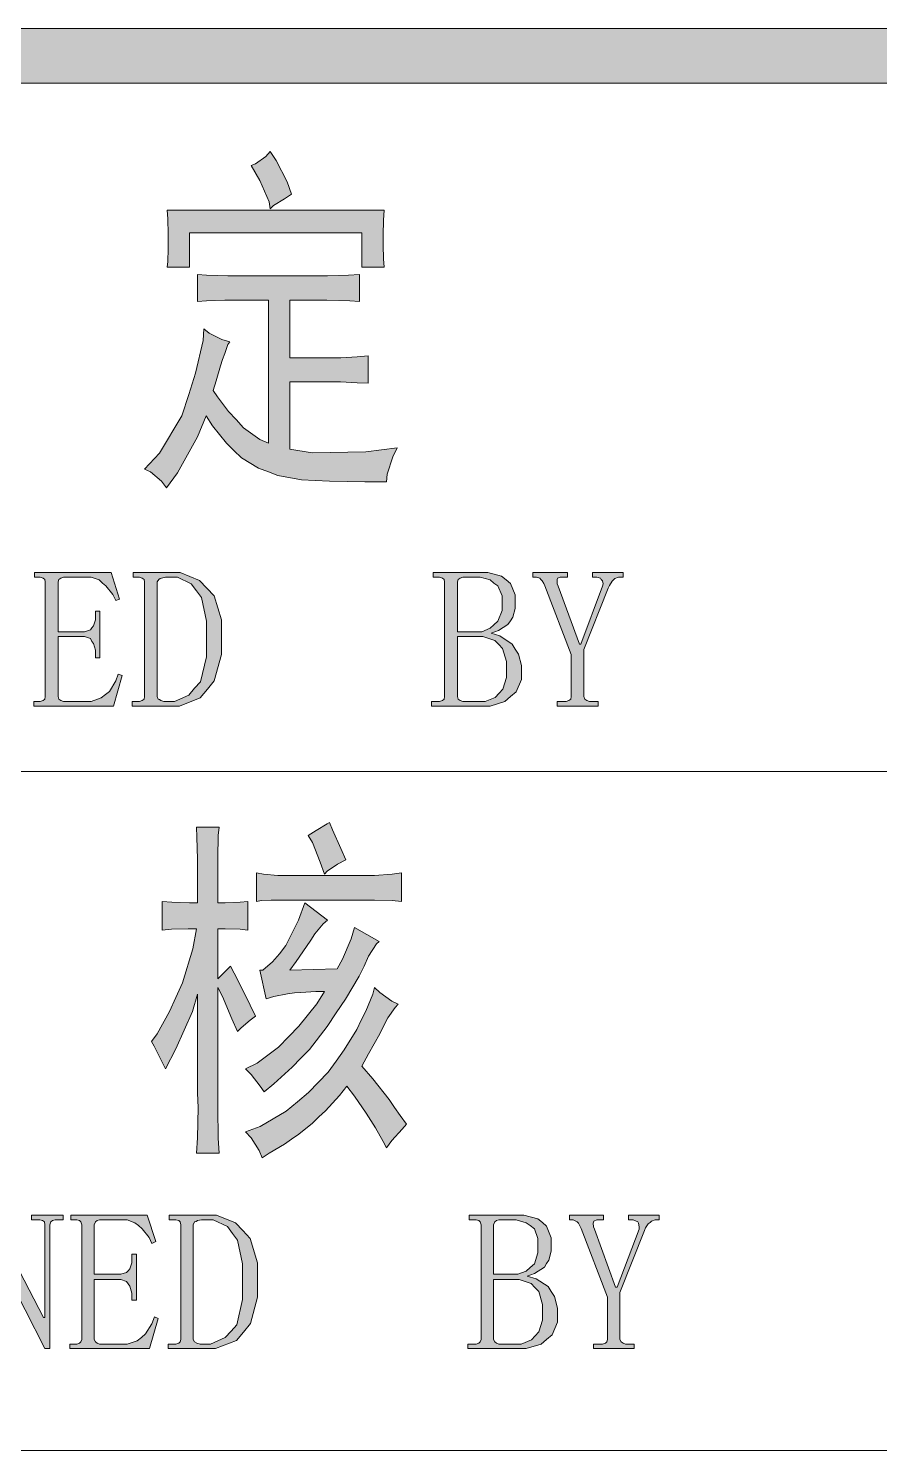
# Model space of a CAD drawing. Header units: millimetres. Extents: x 0 to 414, y 0 to 292.
# Drawn here: x 361.34 to 367.93, y 104.27 to 115.28 of the extents above; entities that cross this region are included whole.
import ezdxf

# ---------------------------------------------------------------- set-up
doc = ezdxf.new("R2010")
doc.units = ezdxf.units.MM

msp = doc.modelspace()

# ---------------------------------------------------------------- hatches: boundary and pattern name
h = msp.add_hatch(color=0)
h.dxf.hatch_style = 2
h.paths.add_polyline_path([(354.957944, 114.860917), (354.957944, 115.28425), (404.237472, 115.28425), (404.237472, 114.860917)])
h = msp.add_hatch(color=0)
h.dxf.hatch_style = 2
h.paths.add_polyline_path([(363.06125, 114.222389), (363.096528, 114.2365), (363.174139, 114.292944), (363.209417, 114.33175), (363.255278, 114.261194), (363.339944, 114.095389), (363.375222, 114.000139), (363.318778, 113.964861), (363.234111, 113.911944), (363.209417, 113.88725), (363.202361, 113.940167), (363.128278, 114.105972)])
h = msp.add_hatch(color=0)
h.dxf.hatch_style = 2
h.paths.add_polyline_path([(364.091361, 113.876667), (364.087833, 113.799056), (364.084306, 113.682639), (364.084306, 113.643833), (364.084306, 113.605028), (364.087833, 113.499194), (364.091361, 113.435694), (363.9185, 113.435694), (363.9185, 113.700278), (362.585, 113.700278), (362.585, 113.435694), (362.412139, 113.435694), (362.415667, 113.478028), (362.419194, 113.576806), (362.419194, 113.63325), (362.419194, 113.689694), (362.415667, 113.809639), (362.412139, 113.876667)])
h = msp.add_hatch(color=0)
h.dxf.hatch_style = 2
h.paths.add_polyline_path([(363.576306, 113.368667), (363.653917, 113.368667), (363.816194, 113.372194), (363.900861, 113.37925), (363.900861, 113.167583), (363.826778, 113.174639), (363.646861, 113.178167), (363.544556, 113.178167), (363.361111, 113.178167), (363.361111, 112.733667), (363.710361, 112.733667), (363.756222, 112.733667), (363.883222, 112.740722), (363.967889, 112.747778), (363.967889, 112.536111), (363.883222, 112.539639), (363.752694, 112.546694), (363.699778, 112.546694), (363.361111, 112.546694), (363.361111, 112.024583), (363.533972, 111.996361), (363.95025, 112.003417), (364.193667, 112.035167), (364.158389, 111.964611), (364.116056, 111.830556), (364.109, 111.770583), (363.943194, 111.770583), (363.668028, 111.777639), (363.558667, 111.781167), (363.452833, 111.788222), (363.269389, 111.819972), (363.195306, 111.848194), (363.117694, 111.876417), (362.987167, 111.957556), (362.927194, 112.014), (362.87075, 112.070444), (362.761389, 112.2045), (362.712, 112.282111), (362.644972, 112.119833), (362.48975, 111.841139), (362.405083, 111.724722), (362.366278, 111.777639), (362.281611, 111.848194), (362.23575, 111.869361), (362.352167, 111.992833), (362.525028, 112.282111), (362.577944, 112.447917), (362.630861, 112.613722), (362.690833, 112.867722), (362.694361, 112.955917), (362.736694, 112.924167), (362.835472, 112.874778), (362.895444, 112.857139), (362.881333, 112.835972), (362.856639, 112.765417), (362.839, 112.719556), (362.824889, 112.670167), (362.789611, 112.55375), (362.768444, 112.479667), (362.800194, 112.430278), (362.884861, 112.317389), (362.944833, 112.253889), (363.001278, 112.190389), (363.128278, 112.098667), (363.195306, 112.070444), (363.195306, 113.178167), (362.927194, 113.178167), (362.856639, 113.178167), (362.715528, 113.174639), (362.644972, 113.167583), (362.644972, 113.37925), (362.715528, 113.372194), (362.881333, 113.368667), (362.976583, 113.368667)])
h = msp.add_hatch(color=0)
h.dxf.hatch_style = 2
h.paths.add_polyline_path([(361.382028, 111.033278), (361.382028, 111.068556), (361.978222, 111.068556), (362.041722, 110.863944), (362.0135, 110.853361), (361.988806, 110.899222), (361.935889, 110.96625), (361.911194, 110.987417), (361.882972, 111.012111), (361.823, 111.033278), (361.787722, 111.033278), (361.618389, 111.033278), (361.607806, 111.033278), (361.586639, 111.026222), (361.572528, 111.015639), (361.565472, 110.998), (361.565472, 110.983889), (361.565472, 110.609944), (361.741861, 110.609944), (361.770083, 110.609944), (361.815944, 110.624056), (361.826528, 110.641694), (361.840639, 110.655806), (361.85475, 110.701667), (361.85475, 110.729889), (361.85475, 110.768694), (361.890028, 110.768694), (361.890028, 110.408861), (361.85475, 110.408861), (361.85475, 110.433556), (361.85475, 110.468833), (361.840639, 110.518222), (361.826528, 110.535861), (361.815944, 110.557028), (361.770083, 110.574667), (361.741861, 110.574667), (361.565472, 110.574667), (361.565472, 110.119583), (361.565472, 110.109), (361.572528, 110.087833), (361.586639, 110.07725), (361.607806, 110.070194), (361.618389, 110.070194), (361.777139, 110.070194), (361.823, 110.070194), (361.900611, 110.098417), (361.932361, 110.123111), (361.964111, 110.147806), (362.0135, 110.228944), (362.031139, 110.281861), (362.062889, 110.271278), (361.995861, 110.034917), (361.3785, 110.034917), (361.3785, 110.070194), (361.413778, 110.070194), (361.427889, 110.070194), (361.449056, 110.07725), (361.463167, 110.087833), (361.466694, 110.109), (361.466694, 110.119583), (361.466694, 110.983889), (361.466694, 110.998), (361.463167, 111.015639), (361.449056, 111.026222), (361.427889, 111.033278), (361.413778, 111.033278)])
h = msp.add_hatch(color=0)
h.paths.add_polyline_path([(362.23575, 110.983889), (362.23575, 110.998), (362.232222, 111.015639), (362.218111, 111.026222), (362.196944, 111.033278), (362.182833, 111.033278), (362.147556, 111.033278), (362.147556, 111.068556), (362.419194, 111.068556), (362.510917, 111.068556), (362.662611, 111.008583), (362.719056, 110.948611), (362.7755, 110.888639), (362.831944, 110.701667), (362.831944, 110.574667), (362.831944, 110.433556), (362.7755, 110.228944), (362.722583, 110.165444), (362.666139, 110.098417), (362.507389, 110.034917), (362.401556, 110.034917), (362.1405, 110.034917), (362.1405, 110.070194), (362.182833, 110.070194), (362.196944, 110.070194), (362.218111, 110.07725), (362.232222, 110.087833), (362.23575, 110.109), (362.23575, 110.119583)])
h.paths.add_polyline_path([(362.715528, 110.560556), (362.715528, 110.691083), (362.676722, 110.874528), (362.637917, 110.927444), (362.595583, 110.980361), (362.48975, 111.033278), (362.419194, 111.033278), (362.398028, 111.033278), (362.366278, 111.026222), (362.355694, 111.022694), (362.345111, 111.015639), (362.334528, 110.998), (362.334528, 110.983889), (362.334528, 110.119583), (362.334528, 110.109), (362.341583, 110.087833), (362.352167, 110.084306), (362.36275, 110.07725), (362.383917, 110.070194), (362.401556, 110.070194), (362.468583, 110.070194), (362.577944, 110.119583), (362.623806, 110.1725), (362.669667, 110.221889), (362.715528, 110.415917)])
h = msp.add_hatch(color=0)
h.paths.add_polyline_path([(364.45825, 110.034917), (364.45825, 110.070194), (364.507639, 110.070194), (364.52175, 110.070194), (364.542917, 110.07725), (364.557028, 110.087833), (364.560556, 110.109), (364.560556, 110.119583), (364.560556, 110.983889), (364.560556, 110.998), (364.557028, 111.015639), (364.542917, 111.026222), (364.52175, 111.033278), (364.507639, 111.033278), (364.472361, 111.033278), (364.472361, 111.068556), (364.821611, 111.068556), (364.895694, 111.068556), (365.001528, 111.040333), (365.036806, 111.012111), (365.072083, 110.983889), (365.107361, 110.895694), (365.107361, 110.835722), (365.107361, 110.789861), (365.089722, 110.722833), (365.072083, 110.694611), (365.050917, 110.666389), (364.976833, 110.620528), (364.920389, 110.599361), (364.987417, 110.578194), (365.082667, 110.514694), (365.107361, 110.475889), (365.132056, 110.437083), (365.15675, 110.348889), (365.15675, 110.2995), (365.15675, 110.239528), (365.114417, 110.144278), (365.072083, 110.109), (365.026222, 110.070194), (364.913333, 110.034917), (364.83925, 110.034917)])
h.paths.add_polyline_path([(364.821611, 110.070194), (364.874528, 110.070194), (364.952139, 110.101944), (364.983889, 110.133694), (365.012111, 110.165444), (365.040333, 110.257167), (365.040333, 110.313611), (365.040333, 110.380639), (365.008583, 110.479417), (364.980361, 110.511167), (364.948611, 110.542917), (364.856889, 110.574667), (364.796917, 110.574667), (364.659333, 110.574667), (364.659333, 110.119583), (364.659333, 110.109), (364.666389, 110.087833), (364.6805, 110.07725), (364.701667, 110.070194), (364.71225, 110.070194)])
h.paths.add_polyline_path([(365.005056, 110.835722), (365.005056, 110.888639), (364.973306, 110.96625), (364.941556, 110.987417), (364.913333, 111.012111), (364.835722, 111.033278), (364.786333, 111.033278), (364.71225, 111.033278), (364.701667, 111.033278), (364.6805, 111.026222), (364.666389, 111.015639), (364.659333, 110.998), (364.659333, 110.983889), (364.659333, 110.609944), (364.814556, 110.609944), (364.849833, 110.609944), (364.913333, 110.638167), (364.941556, 110.662861), (364.973306, 110.691083), (365.005056, 110.77575)])
h = msp.add_hatch(color=0)
h.dxf.hatch_style = 2
h.paths.add_polyline_path([(365.784694, 110.962722), (365.788222, 110.980361), (365.784694, 111.005056), (365.774111, 111.015639), (365.767056, 111.026222), (365.738833, 111.033278), (365.717667, 111.033278), (365.707083, 111.033278), (365.707083, 111.068556), (365.943444, 111.068556), (365.943444, 111.033278), (365.925806, 111.033278), (365.908167, 111.033278), (365.879944, 111.022694), (365.869361, 111.012111), (365.858778, 111.001528), (365.837611, 110.969778), (365.827028, 110.948611), (365.640056, 110.472361), (365.640056, 110.119583), (365.640056, 110.109), (365.647111, 110.087833), (365.661222, 110.07725), (365.682389, 110.070194), (365.692972, 110.070194), (365.749417, 110.070194), (365.749417, 110.034917), (365.431917, 110.034917), (365.431917, 110.070194), (365.488361, 110.070194), (365.502472, 110.070194), (365.523639, 110.07725), (365.53775, 110.087833), (365.541278, 110.109), (365.541278, 110.119583), (365.541278, 110.433556), (365.336667, 110.96625), (365.329611, 110.983889), (365.3155, 111.005056), (365.304917, 111.015639), (365.297861, 111.026222), (365.273167, 111.033278), (365.259056, 111.033278), (365.244944, 111.033278), (365.244944, 111.068556), (365.513056, 111.068556), (365.513056, 111.033278), (365.477778, 111.033278), (365.456611, 111.033278), (365.435444, 111.026222), (365.431917, 111.015639), (365.431917, 111.005056), (365.431917, 110.980361), (365.438972, 110.962722), (365.604778, 110.514694), (365.615361, 110.514694)])
h = msp.add_hatch(color=0)
h.dxf.hatch_style = 2
h.paths.add_polyline_path([(362.644972, 108.754333), (362.644972, 108.849583), (362.641444, 109.018917), (362.637917, 109.096528), (362.814306, 109.096528), (362.80725, 109.033028), (362.803722, 108.860167), (362.803722, 108.754333), (362.803722, 108.510917), (362.860167, 108.510917), (362.976583, 108.514444), (363.036556, 108.5215), (363.036556, 108.29925), (362.976583, 108.306306), (362.860167, 108.309833), (362.803722, 108.309833), (362.803722, 107.921778), (362.814306, 107.932361), (362.863694, 107.98175), (362.9025, 108.020556), (362.958944, 107.911194), (363.054194, 107.717167), (363.096528, 107.6325), (363.054194, 107.60075), (362.983639, 107.540778), (362.955417, 107.512556), (362.913083, 107.611333), (362.839, 107.784194), (362.803722, 107.85475), (362.803722, 107.036306), (362.803722, 106.919889), (362.80725, 106.687056), (362.814306, 106.570639), (362.637917, 106.570639), (362.644972, 106.690583), (362.652028, 106.923417), (362.644972, 107.036306), (362.644972, 107.801833), (362.606167, 107.667778), (362.479167, 107.3785), (362.398028, 107.223278), (362.36275, 107.297361), (362.309833, 107.399667), (362.288667, 107.434944), (362.334528, 107.494917), (362.429778, 107.667778), (362.479167, 107.777139), (362.528556, 107.890028), (362.609694, 108.154611), (362.637917, 108.309833), (362.574417, 108.309833), (362.443889, 108.306306), (362.373333, 108.29925), (362.373333, 108.5215), (362.447417, 108.514444), (362.585, 108.510917), (362.644972, 108.510917)])
h = msp.add_hatch(color=0)
h.dxf.hatch_style = 2
h.paths.add_polyline_path([(363.668028, 109.131806), (363.692722, 109.075361), (363.756222, 108.930722), (363.795028, 108.842528), (363.731528, 108.810778), (363.650389, 108.754333), (363.629222, 108.733167), (363.597472, 108.824889), (363.5375, 108.976583), (363.502222, 109.033028), (363.565722, 109.071833), (363.650389, 109.121222)])
h = msp.add_hatch(color=0)
h.dxf.hatch_style = 2
h.paths.add_polyline_path([(363.255278, 108.532083), (363.216472, 108.532083), (363.142389, 108.528556), (363.103583, 108.5215), (363.103583, 108.74375), (363.1565, 108.733167), (363.269389, 108.722583), (363.329361, 108.722583), (363.953778, 108.722583), (364.017278, 108.722583), (364.154861, 108.733167), (364.225417, 108.74375), (364.225417, 108.5215), (364.154861, 108.528556), (364.017278, 108.532083), (363.953778, 108.532083)])
h = msp.add_hatch(color=0)
h.dxf.hatch_style = 2
h.paths.add_polyline_path([(363.128278, 107.988806), (363.152972, 107.988806), (363.227056, 108.052306), (363.279972, 108.115806), (363.329361, 108.179306), (363.428139, 108.376861), (363.477528, 108.510917), (363.653917, 108.376861), (363.618639, 108.348639), (363.555139, 108.271028), (363.523389, 108.221639), (363.491639, 108.17225), (363.4105, 108.055833), (363.361111, 107.988806), (363.728, 107.999389), (363.770333, 108.073472), (363.837361, 108.232222), (363.862056, 108.320417), (364.052556, 108.211056), (364.031389, 108.193417), (363.971417, 108.098167), (363.936139, 108.020556), (363.897333, 107.942944), (363.7915, 107.763028), (363.720944, 107.657194), (363.650389, 107.551361), (363.512806, 107.374972), (363.445778, 107.307944), (363.37875, 107.237389), (363.237639, 107.106861), (363.163556, 107.046889), (363.131806, 107.089222), (363.06125, 107.180944), (363.018917, 107.223278), (363.107111, 107.269139), (363.272917, 107.392611), (363.354056, 107.47375), (363.431667, 107.554889), (363.56925, 107.72775), (363.629222, 107.823), (363.562194, 107.823), (363.445778, 107.815944), (363.396389, 107.812417), (363.343472, 107.805361), (363.237639, 107.784194), (363.177667, 107.766556)])
h = msp.add_hatch(color=0)
h.dxf.hatch_style = 2
h.paths.add_polyline_path([(364.200722, 107.724222), (364.176028, 107.699528), (364.119583, 107.618389), (364.087833, 107.554889), (364.059611, 107.494917), (363.971417, 107.339694), (363.9185, 107.244444), (364.003167, 107.145667), (364.130167, 106.986917), (364.1725, 106.923417), (364.214833, 106.863444), (364.264222, 106.796417), (364.232472, 106.757611), (364.151333, 106.669417), (364.109, 106.612972), (364.084306, 106.662361), (364.024333, 106.768194), (363.989056, 106.824639), (363.953778, 106.881083), (363.862056, 107.011611), (363.802083, 107.089222), (363.745639, 107.018667), (363.636278, 106.898722), (363.586889, 106.852861), (363.5375, 106.803472), (363.431667, 106.718806), (363.375222, 106.68), (363.318778, 106.641194), (363.202361, 106.570639), (363.145917, 106.535361), (363.12475, 106.591806), (363.06125, 106.690583), (363.018917, 106.736444), (363.131806, 106.778778), (363.332889, 106.895194), (363.421083, 106.969278), (363.50575, 107.039833), (363.657444, 107.198583), (363.720944, 107.28325), (363.780917, 107.371444), (363.879694, 107.530194), (363.914972, 107.60075), (363.95025, 107.671306), (364.003167, 107.801833), (364.017278, 107.85475), (364.059611, 107.815944), (364.151333, 107.748917)])
h = msp.add_hatch(color=0)
h.dxf.hatch_style = 2
h.paths.add_polyline_path([(361.452583, 105.297111), (361.463167, 105.297111), (361.463167, 106.006194), (361.463167, 106.016778), (361.459639, 106.037944), (361.445528, 106.048528), (361.424361, 106.055583), (361.41025, 106.055583), (361.360861, 106.055583), (361.360861, 106.090861), (361.604278, 106.090861), (361.604278, 106.055583), (361.554889, 106.055583), (361.544306, 106.055583), (361.523139, 106.048528), (361.509028, 106.037944), (361.501972, 106.016778), (361.501972, 106.006194), (361.501972, 105.057222), (361.463167, 105.057222), (361.004556, 105.956806), (360.990444, 105.956806), (360.990444, 105.141889), (360.990444, 105.127778), (361.001028, 105.110139), (361.015139, 105.099556), (361.032778, 105.0925), (361.046889, 105.0925), (361.096278, 105.0925), (361.096278, 105.057222), (360.852861, 105.057222), (360.852861, 105.0925), (360.90225, 105.0925), (360.916361, 105.0925), (360.937528, 105.099556), (360.948111, 105.110139), (360.955167, 105.127778), (360.955167, 105.141889), (360.955167, 106.006194), (360.955167, 106.016778), (360.948111, 106.037944), (360.937528, 106.048528), (360.916361, 106.055583), (360.90225, 106.055583), (360.863444, 106.055583), (360.863444, 106.090861), (361.039833, 106.090861)])
h = msp.add_hatch(color=0)
h.dxf.hatch_style = 2
h.paths.add_polyline_path([(361.66425, 106.055583), (361.66425, 106.090861), (362.256917, 106.090861), (362.323944, 105.88625), (362.292194, 105.872139), (362.271028, 105.918), (362.218111, 105.985028), (362.189889, 106.009722), (362.161667, 106.030889), (362.101694, 106.055583), (362.069944, 106.055583), (361.900611, 106.055583), (361.8865, 106.055583), (361.868861, 106.048528), (361.85475, 106.037944), (361.844167, 106.016778), (361.844167, 106.006194), (361.844167, 105.63225), (362.020556, 105.63225), (362.052306, 105.63225), (362.094639, 105.646361), (362.10875, 105.660472), (362.122861, 105.674583), (362.136972, 105.720444), (362.136972, 105.752194), (362.136972, 105.787472), (362.17225, 105.787472), (362.17225, 105.431167), (362.136972, 105.431167), (362.136972, 105.455861), (362.136972, 105.487611), (362.122861, 105.540528), (362.10875, 105.558167), (362.094639, 105.575806), (362.052306, 105.593444), (362.020556, 105.593444), (361.844167, 105.593444), (361.844167, 105.141889), (361.844167, 105.127778), (361.85475, 105.110139), (361.868861, 105.099556), (361.8865, 105.0925), (361.900611, 105.0925), (362.055833, 105.0925), (362.101694, 105.0925), (362.179306, 105.117194), (362.211056, 105.141889), (362.242806, 105.170111), (362.292194, 105.247722), (362.313361, 105.304167), (362.341583, 105.290056), (362.274556, 105.057222), (361.657194, 105.057222), (361.657194, 105.0925), (361.692472, 105.0925), (361.710111, 105.0925), (361.731278, 105.099556), (361.741861, 105.110139), (361.748917, 105.127778), (361.748917, 105.141889), (361.748917, 106.006194), (361.748917, 106.016778), (361.741861, 106.037944), (361.731278, 106.048528), (361.710111, 106.055583), (361.692472, 106.055583)])
h = msp.add_hatch(color=0)
h.paths.add_polyline_path([(362.517972, 106.006194), (362.517972, 106.016778), (362.510917, 106.037944), (362.500333, 106.048528), (362.479167, 106.055583), (362.461528, 106.055583), (362.42625, 106.055583), (362.42625, 106.090861), (362.697889, 106.090861), (362.793139, 106.090861), (362.941306, 106.030889), (362.99775, 105.970917), (363.054194, 105.910944), (363.110639, 105.720444), (363.110639, 105.593444), (363.110639, 105.455861), (363.057722, 105.25125), (363.001278, 105.184222), (362.948361, 105.120722), (362.786083, 105.057222), (362.68025, 105.057222), (362.419194, 105.057222), (362.419194, 105.0925), (362.461528, 105.0925), (362.479167, 105.0925), (362.500333, 105.099556), (362.510917, 105.110139), (362.517972, 105.127778), (362.517972, 105.141889)])
h.paths.add_polyline_path([(362.994222, 105.582861), (362.994222, 105.713389), (362.955417, 105.896833), (362.916611, 105.94975), (362.877806, 106.002667), (362.768444, 106.055583), (362.697889, 106.055583), (362.676722, 106.055583), (362.644972, 106.048528), (362.634389, 106.041472), (362.623806, 106.037944), (362.613222, 106.016778), (362.613222, 106.006194), (362.613222, 105.141889), (362.613222, 105.127778), (362.623806, 105.110139), (362.641444, 105.099556), (362.666139, 105.0925), (362.68025, 105.0925), (362.747278, 105.0925), (362.860167, 105.141889), (362.906028, 105.191278), (362.951889, 105.240667), (362.994222, 105.438222)])
h = msp.add_hatch(color=0)
h.paths.add_polyline_path([(364.740472, 105.057222), (364.740472, 105.0925), (364.786333, 105.0925), (364.803972, 105.0925), (364.825139, 105.099556), (364.835722, 105.110139), (364.842778, 105.127778), (364.842778, 105.141889), (364.842778, 106.006194), (364.842778, 106.016778), (364.835722, 106.037944), (364.825139, 106.048528), (364.803972, 106.055583), (364.786333, 106.055583), (364.751056, 106.055583), (364.751056, 106.090861), (365.103833, 106.090861), (365.174389, 106.090861), (365.28375, 106.062639), (365.319028, 106.034417), (365.350778, 106.006194), (365.386056, 105.914472), (365.386056, 105.8545), (365.386056, 105.812167), (365.368417, 105.741611), (365.350778, 105.716917), (365.333139, 105.688694), (365.255528, 105.639306), (365.199083, 105.618139), (365.269639, 105.596972), (365.361361, 105.537), (365.386056, 105.498194), (365.41075, 105.459389), (365.435444, 105.371194), (365.435444, 105.321806), (365.435444, 105.261833), (365.393111, 105.163056), (365.350778, 105.127778), (365.308444, 105.0925), (365.192028, 105.057222), (365.121472, 105.057222)])
h.paths.add_polyline_path([(365.103833, 105.0925), (365.153222, 105.0925), (365.234361, 105.12425), (365.262583, 105.156), (365.290806, 105.18775), (365.319028, 105.275944), (365.319028, 105.335917), (365.319028, 105.399417), (365.290806, 105.498194), (365.259056, 105.529944), (365.230833, 105.561694), (365.139111, 105.593444), (365.079139, 105.593444), (364.938028, 105.593444), (364.938028, 105.141889), (364.938028, 105.127778), (364.948611, 105.110139), (364.962722, 105.099556), (364.980361, 105.0925), (364.994472, 105.0925)])
h.paths.add_polyline_path([(365.28375, 105.8545), (365.28375, 105.910944), (365.255528, 105.985028), (365.223778, 106.009722), (365.192028, 106.030889), (365.114417, 106.055583), (365.065028, 106.055583), (364.994472, 106.055583), (364.980361, 106.055583), (364.962722, 106.048528), (364.948611, 106.037944), (364.938028, 106.016778), (364.938028, 106.006194), (364.938028, 105.63225), (365.096778, 105.63225), (365.128528, 105.63225), (365.192028, 105.656944), (365.223778, 105.685167), (365.255528, 105.713389), (365.28375, 105.798056)])
h = msp.add_hatch(color=0)
h.dxf.hatch_style = 2
h.paths.add_polyline_path([(366.066917, 105.9815), (366.066917, 105.999139), (366.063389, 106.027361), (366.056333, 106.037944), (366.021056, 106.055583), (365.999889, 106.055583), (365.985778, 106.055583), (365.985778, 106.090861), (366.222139, 106.090861), (366.222139, 106.055583), (366.2045, 106.055583), (366.190389, 106.055583), (366.162167, 106.045), (366.151583, 106.034417), (366.137472, 106.023833), (366.116306, 105.992083), (366.10925, 105.970917), (365.91875, 105.491139), (365.91875, 105.141889), (365.91875, 105.127778), (365.929333, 105.110139), (365.943444, 105.099556), (365.961083, 105.0925), (365.975194, 105.0925), (366.028111, 105.0925), (366.028111, 105.057222), (365.714139, 105.057222), (365.714139, 105.0925), (365.767056, 105.0925), (365.784694, 105.0925), (365.805861, 105.099556), (365.816444, 105.110139), (365.8235, 105.127778), (365.8235, 105.141889), (365.8235, 105.455861), (365.618889, 105.988556), (365.611833, 106.002667), (365.597722, 106.027361), (365.587139, 106.037944), (365.576556, 106.045), (365.555389, 106.055583), (365.53775, 106.055583), (365.527167, 106.055583), (365.527167, 106.090861), (365.79175, 106.090861), (365.79175, 106.055583), (365.756472, 106.055583), (365.738833, 106.055583), (365.717667, 106.045), (365.710611, 106.027361), (365.714139, 105.999139), (365.721194, 105.9815), (365.883472, 105.533472), (365.897583, 105.533472)])

# ---------------------------------------------------------------- linework, layer by layer
at = {"color": 0, "lineweight": 0}
for points in [[(354.957944, 114.860917), (354.957944, 115.28425), (404.237472, 115.28425), (404.237472, 114.860917)], [(363.06125, 114.222389), (363.096528, 114.2365), (363.174139, 114.292944), (363.209417, 114.33175), (363.255278, 114.261194), (363.339944, 114.095389), (363.375222, 114.000139), (363.318778, 113.964861), (363.234111, 113.911944), (363.209417, 113.88725), (363.202361, 113.940167), (363.128278, 114.105972)], [(364.091361, 113.876667), (364.087833, 113.799056), (364.084306, 113.682639), (364.084306, 113.643833), (364.084306, 113.605028), (364.087833, 113.499194), (364.091361, 113.435694), (363.9185, 113.435694), (363.9185, 113.700278), (362.585, 113.700278), (362.585, 113.435694), (362.412139, 113.435694), (362.415667, 113.478028), (362.419194, 113.576806), (362.419194, 113.63325), (362.419194, 113.689694), (362.415667, 113.809639), (362.412139, 113.876667)], [(363.576306, 113.368667), (363.653917, 113.368667), (363.816194, 113.372194), (363.900861, 113.37925), (363.900861, 113.167583), (363.826778, 113.174639), (363.646861, 113.178167), (363.544556, 113.178167), (363.361111, 113.178167), (363.361111, 112.733667), (363.710361, 112.733667), (363.756222, 112.733667), (363.883222, 112.740722), (363.967889, 112.747778), (363.967889, 112.536111), (363.883222, 112.539639), (363.752694, 112.546694), (363.699778, 112.546694), (363.361111, 112.546694), (363.361111, 112.024583), (363.533972, 111.996361), (363.95025, 112.003417), (364.193667, 112.035167), (364.158389, 111.964611), (364.116056, 111.830556), (364.109, 111.770583), (363.943194, 111.770583), (363.668028, 111.777639), (363.558667, 111.781167), (363.452833, 111.788222), (363.269389, 111.819972), (363.195306, 111.848194), (363.117694, 111.876417), (362.987167, 111.957556), (362.927194, 112.014), (362.87075, 112.070444), (362.761389, 112.2045), (362.712, 112.282111), (362.644972, 112.119833), (362.48975, 111.841139), (362.405083, 111.724722), (362.366278, 111.777639), (362.281611, 111.848194), (362.23575, 111.869361), (362.352167, 111.992833), (362.525028, 112.282111), (362.577944, 112.447917), (362.630861, 112.613722), (362.690833, 112.867722), (362.694361, 112.955917), (362.736694, 112.924167), (362.835472, 112.874778), (362.895444, 112.857139), (362.881333, 112.835972), (362.856639, 112.765417), (362.839, 112.719556), (362.824889, 112.670167), (362.789611, 112.55375), (362.768444, 112.479667), (362.800194, 112.430278), (362.884861, 112.317389), (362.944833, 112.253889), (363.001278, 112.190389), (363.128278, 112.098667), (363.195306, 112.070444), (363.195306, 113.178167), (362.927194, 113.178167), (362.856639, 113.178167), (362.715528, 113.174639), (362.644972, 113.167583), (362.644972, 113.37925), (362.715528, 113.372194), (362.881333, 113.368667), (362.976583, 113.368667)], [(361.382028, 111.033278), (361.382028, 111.068556), (361.978222, 111.068556), (362.041722, 110.863944), (362.0135, 110.853361), (361.988806, 110.899222), (361.935889, 110.96625), (361.911194, 110.987417), (361.882972, 111.012111), (361.823, 111.033278), (361.787722, 111.033278), (361.618389, 111.033278), (361.607806, 111.033278), (361.586639, 111.026222), (361.572528, 111.015639), (361.565472, 110.998), (361.565472, 110.983889), (361.565472, 110.609944), (361.741861, 110.609944), (361.770083, 110.609944), (361.815944, 110.624056), (361.826528, 110.641694), (361.840639, 110.655806), (361.85475, 110.701667), (361.85475, 110.729889), (361.85475, 110.768694), (361.890028, 110.768694), (361.890028, 110.408861), (361.85475, 110.408861), (361.85475, 110.433556), (361.85475, 110.468833), (361.840639, 110.518222), (361.826528, 110.535861), (361.815944, 110.557028), (361.770083, 110.574667), (361.741861, 110.574667), (361.565472, 110.574667), (361.565472, 110.119583), (361.565472, 110.109), (361.572528, 110.087833), (361.586639, 110.07725), (361.607806, 110.070194), (361.618389, 110.070194), (361.777139, 110.070194), (361.823, 110.070194), (361.900611, 110.098417), (361.932361, 110.123111), (361.964111, 110.147806), (362.0135, 110.228944), (362.031139, 110.281861), (362.062889, 110.271278), (361.995861, 110.034917), (361.3785, 110.034917), (361.3785, 110.070194), (361.413778, 110.070194), (361.427889, 110.070194), (361.449056, 110.07725), (361.463167, 110.087833), (361.466694, 110.109), (361.466694, 110.119583), (361.466694, 110.983889), (361.466694, 110.998), (361.463167, 111.015639), (361.449056, 111.026222), (361.427889, 111.033278), (361.413778, 111.033278)], [(362.23575, 110.983889), (362.23575, 110.998), (362.232222, 111.015639), (362.218111, 111.026222), (362.196944, 111.033278), (362.182833, 111.033278), (362.147556, 111.033278), (362.147556, 111.068556), (362.419194, 111.068556), (362.510917, 111.068556), (362.662611, 111.008583), (362.719056, 110.948611), (362.7755, 110.888639), (362.831944, 110.701667), (362.831944, 110.574667), (362.831944, 110.433556), (362.7755, 110.228944), (362.722583, 110.165444), (362.666139, 110.098417), (362.507389, 110.034917), (362.401556, 110.034917), (362.1405, 110.034917), (362.1405, 110.070194), (362.182833, 110.070194), (362.196944, 110.070194), (362.218111, 110.07725), (362.232222, 110.087833), (362.23575, 110.109), (362.23575, 110.119583)], [(364.45825, 110.034917), (364.45825, 110.070194), (364.507639, 110.070194), (364.52175, 110.070194), (364.542917, 110.07725), (364.557028, 110.087833), (364.560556, 110.109), (364.560556, 110.119583), (364.560556, 110.983889), (364.560556, 110.998), (364.557028, 111.015639), (364.542917, 111.026222), (364.52175, 111.033278), (364.507639, 111.033278), (364.472361, 111.033278), (364.472361, 111.068556), (364.821611, 111.068556), (364.895694, 111.068556), (365.001528, 111.040333), (365.036806, 111.012111), (365.072083, 110.983889), (365.107361, 110.895694), (365.107361, 110.835722), (365.107361, 110.789861), (365.089722, 110.722833), (365.072083, 110.694611), (365.050917, 110.666389), (364.976833, 110.620528), (364.920389, 110.599361), (364.987417, 110.578194), (365.082667, 110.514694), (365.107361, 110.475889), (365.132056, 110.437083), (365.15675, 110.348889), (365.15675, 110.2995), (365.15675, 110.239528), (365.114417, 110.144278), (365.072083, 110.109), (365.026222, 110.070194), (364.913333, 110.034917), (364.83925, 110.034917)], [(365.784694, 110.962722), (365.788222, 110.980361), (365.784694, 111.005056), (365.774111, 111.015639), (365.767056, 111.026222), (365.738833, 111.033278), (365.717667, 111.033278), (365.707083, 111.033278), (365.707083, 111.068556), (365.943444, 111.068556), (365.943444, 111.033278), (365.925806, 111.033278), (365.908167, 111.033278), (365.879944, 111.022694), (365.869361, 111.012111), (365.858778, 111.001528), (365.837611, 110.969778), (365.827028, 110.948611), (365.640056, 110.472361), (365.640056, 110.119583), (365.640056, 110.109), (365.647111, 110.087833), (365.661222, 110.07725), (365.682389, 110.070194), (365.692972, 110.070194), (365.749417, 110.070194), (365.749417, 110.034917), (365.431917, 110.034917), (365.431917, 110.070194), (365.488361, 110.070194), (365.502472, 110.070194), (365.523639, 110.07725), (365.53775, 110.087833), (365.541278, 110.109), (365.541278, 110.119583), (365.541278, 110.433556), (365.336667, 110.96625), (365.329611, 110.983889), (365.3155, 111.005056), (365.304917, 111.015639), (365.297861, 111.026222), (365.273167, 111.033278), (365.259056, 111.033278), (365.244944, 111.033278), (365.244944, 111.068556), (365.513056, 111.068556), (365.513056, 111.033278), (365.477778, 111.033278), (365.456611, 111.033278), (365.435444, 111.026222), (365.431917, 111.015639), (365.431917, 111.005056), (365.431917, 110.980361), (365.438972, 110.962722), (365.604778, 110.514694), (365.615361, 110.514694)], [(362.715528, 110.560556), (362.715528, 110.691083), (362.676722, 110.874528), (362.637917, 110.927444), (362.595583, 110.980361), (362.48975, 111.033278), (362.419194, 111.033278), (362.398028, 111.033278), (362.366278, 111.026222), (362.355694, 111.022694), (362.345111, 111.015639), (362.334528, 110.998), (362.334528, 110.983889), (362.334528, 110.119583), (362.334528, 110.109), (362.341583, 110.087833), (362.352167, 110.084306), (362.36275, 110.07725), (362.383917, 110.070194), (362.401556, 110.070194), (362.468583, 110.070194), (362.577944, 110.119583), (362.623806, 110.1725), (362.669667, 110.221889), (362.715528, 110.415917)], [(365.005056, 110.835722), (365.005056, 110.888639), (364.973306, 110.96625), (364.941556, 110.987417), (364.913333, 111.012111), (364.835722, 111.033278), (364.786333, 111.033278), (364.71225, 111.033278), (364.701667, 111.033278), (364.6805, 111.026222), (364.666389, 111.015639), (364.659333, 110.998), (364.659333, 110.983889), (364.659333, 110.609944), (364.814556, 110.609944), (364.849833, 110.609944), (364.913333, 110.638167), (364.941556, 110.662861), (364.973306, 110.691083), (365.005056, 110.77575)], [(364.821611, 110.070194), (364.874528, 110.070194), (364.952139, 110.101944), (364.983889, 110.133694), (365.012111, 110.165444), (365.040333, 110.257167), (365.040333, 110.313611), (365.040333, 110.380639), (365.008583, 110.479417), (364.980361, 110.511167), (364.948611, 110.542917), (364.856889, 110.574667), (364.796917, 110.574667), (364.659333, 110.574667), (364.659333, 110.119583), (364.659333, 110.109), (364.666389, 110.087833), (364.6805, 110.07725), (364.701667, 110.070194), (364.71225, 110.070194)], [(362.644972, 108.754333), (362.644972, 108.849583), (362.641444, 109.018917), (362.637917, 109.096528), (362.814306, 109.096528), (362.80725, 109.033028), (362.803722, 108.860167), (362.803722, 108.754333), (362.803722, 108.510917), (362.860167, 108.510917), (362.976583, 108.514444), (363.036556, 108.5215), (363.036556, 108.29925), (362.976583, 108.306306), (362.860167, 108.309833), (362.803722, 108.309833), (362.803722, 107.921778), (362.814306, 107.932361), (362.863694, 107.98175), (362.9025, 108.020556), (362.958944, 107.911194), (363.054194, 107.717167), (363.096528, 107.6325), (363.054194, 107.60075), (362.983639, 107.540778), (362.955417, 107.512556), (362.913083, 107.611333), (362.839, 107.784194), (362.803722, 107.85475), (362.803722, 107.036306), (362.803722, 106.919889), (362.80725, 106.687056), (362.814306, 106.570639), (362.637917, 106.570639), (362.644972, 106.690583), (362.652028, 106.923417), (362.644972, 107.036306), (362.644972, 107.801833), (362.606167, 107.667778), (362.479167, 107.3785), (362.398028, 107.223278), (362.36275, 107.297361), (362.309833, 107.399667), (362.288667, 107.434944), (362.334528, 107.494917), (362.429778, 107.667778), (362.479167, 107.777139), (362.528556, 107.890028), (362.609694, 108.154611), (362.637917, 108.309833), (362.574417, 108.309833), (362.443889, 108.306306), (362.373333, 108.29925), (362.373333, 108.5215), (362.447417, 108.514444), (362.585, 108.510917), (362.644972, 108.510917)], [(363.668028, 109.131806), (363.692722, 109.075361), (363.756222, 108.930722), (363.795028, 108.842528), (363.731528, 108.810778), (363.650389, 108.754333), (363.629222, 108.733167), (363.597472, 108.824889), (363.5375, 108.976583), (363.502222, 109.033028), (363.565722, 109.071833), (363.650389, 109.121222)], [(363.255278, 108.532083), (363.216472, 108.532083), (363.142389, 108.528556), (363.103583, 108.5215), (363.103583, 108.74375), (363.1565, 108.733167), (363.269389, 108.722583), (363.329361, 108.722583), (363.953778, 108.722583), (364.017278, 108.722583), (364.154861, 108.733167), (364.225417, 108.74375), (364.225417, 108.5215), (364.154861, 108.528556), (364.017278, 108.532083), (363.953778, 108.532083)], [(363.128278, 107.988806), (363.152972, 107.988806), (363.227056, 108.052306), (363.279972, 108.115806), (363.329361, 108.179306), (363.428139, 108.376861), (363.477528, 108.510917), (363.653917, 108.376861), (363.618639, 108.348639), (363.555139, 108.271028), (363.523389, 108.221639), (363.491639, 108.17225), (363.4105, 108.055833), (363.361111, 107.988806), (363.728, 107.999389), (363.770333, 108.073472), (363.837361, 108.232222), (363.862056, 108.320417), (364.052556, 108.211056), (364.031389, 108.193417), (363.971417, 108.098167), (363.936139, 108.020556), (363.897333, 107.942944), (363.7915, 107.763028), (363.720944, 107.657194), (363.650389, 107.551361), (363.512806, 107.374972), (363.445778, 107.307944), (363.37875, 107.237389), (363.237639, 107.106861), (363.163556, 107.046889), (363.131806, 107.089222), (363.06125, 107.180944), (363.018917, 107.223278), (363.107111, 107.269139), (363.272917, 107.392611), (363.354056, 107.47375), (363.431667, 107.554889), (363.56925, 107.72775), (363.629222, 107.823), (363.562194, 107.823), (363.445778, 107.815944), (363.396389, 107.812417), (363.343472, 107.805361), (363.237639, 107.784194), (363.177667, 107.766556)], [(364.200722, 107.724222), (364.176028, 107.699528), (364.119583, 107.618389), (364.087833, 107.554889), (364.059611, 107.494917), (363.971417, 107.339694), (363.9185, 107.244444), (364.003167, 107.145667), (364.130167, 106.986917), (364.1725, 106.923417), (364.214833, 106.863444), (364.264222, 106.796417), (364.232472, 106.757611), (364.151333, 106.669417), (364.109, 106.612972), (364.084306, 106.662361), (364.024333, 106.768194), (363.989056, 106.824639), (363.953778, 106.881083), (363.862056, 107.011611), (363.802083, 107.089222), (363.745639, 107.018667), (363.636278, 106.898722), (363.586889, 106.852861), (363.5375, 106.803472), (363.431667, 106.718806), (363.375222, 106.68), (363.318778, 106.641194), (363.202361, 106.570639), (363.145917, 106.535361), (363.12475, 106.591806), (363.06125, 106.690583), (363.018917, 106.736444), (363.131806, 106.778778), (363.332889, 106.895194), (363.421083, 106.969278), (363.50575, 107.039833), (363.657444, 107.198583), (363.720944, 107.28325), (363.780917, 107.371444), (363.879694, 107.530194), (363.914972, 107.60075), (363.95025, 107.671306), (364.003167, 107.801833), (364.017278, 107.85475), (364.059611, 107.815944), (364.151333, 107.748917)], [(361.66425, 106.055583), (361.66425, 106.090861), (362.256917, 106.090861), (362.323944, 105.88625), (362.292194, 105.872139), (362.271028, 105.918), (362.218111, 105.985028), (362.189889, 106.009722), (362.161667, 106.030889), (362.101694, 106.055583), (362.069944, 106.055583), (361.900611, 106.055583), (361.8865, 106.055583), (361.868861, 106.048528), (361.85475, 106.037944), (361.844167, 106.016778), (361.844167, 106.006194), (361.844167, 105.63225), (362.020556, 105.63225), (362.052306, 105.63225), (362.094639, 105.646361), (362.10875, 105.660472), (362.122861, 105.674583), (362.136972, 105.720444), (362.136972, 105.752194), (362.136972, 105.787472), (362.17225, 105.787472), (362.17225, 105.431167), (362.136972, 105.431167), (362.136972, 105.455861), (362.136972, 105.487611), (362.122861, 105.540528), (362.10875, 105.558167), (362.094639, 105.575806), (362.052306, 105.593444), (362.020556, 105.593444), (361.844167, 105.593444), (361.844167, 105.141889), (361.844167, 105.127778), (361.85475, 105.110139), (361.868861, 105.099556), (361.8865, 105.0925), (361.900611, 105.0925), (362.055833, 105.0925), (362.101694, 105.0925), (362.179306, 105.117194), (362.211056, 105.141889), (362.242806, 105.170111), (362.292194, 105.247722), (362.313361, 105.304167), (362.341583, 105.290056), (362.274556, 105.057222), (361.657194, 105.057222), (361.657194, 105.0925), (361.692472, 105.0925), (361.710111, 105.0925), (361.731278, 105.099556), (361.741861, 105.110139), (361.748917, 105.127778), (361.748917, 105.141889), (361.748917, 106.006194), (361.748917, 106.016778), (361.741861, 106.037944), (361.731278, 106.048528), (361.710111, 106.055583), (361.692472, 106.055583)], [(362.517972, 106.006194), (362.517972, 106.016778), (362.510917, 106.037944), (362.500333, 106.048528), (362.479167, 106.055583), (362.461528, 106.055583), (362.42625, 106.055583), (362.42625, 106.090861), (362.697889, 106.090861), (362.793139, 106.090861), (362.941306, 106.030889), (362.99775, 105.970917), (363.054194, 105.910944), (363.110639, 105.720444), (363.110639, 105.593444), (363.110639, 105.455861), (363.057722, 105.25125), (363.001278, 105.184222), (362.948361, 105.120722), (362.786083, 105.057222), (362.68025, 105.057222), (362.419194, 105.057222), (362.419194, 105.0925), (362.461528, 105.0925), (362.479167, 105.0925), (362.500333, 105.099556), (362.510917, 105.110139), (362.517972, 105.127778), (362.517972, 105.141889)], [(362.994222, 105.582861), (362.994222, 105.713389), (362.955417, 105.896833), (362.916611, 105.94975), (362.877806, 106.002667), (362.768444, 106.055583), (362.697889, 106.055583), (362.676722, 106.055583), (362.644972, 106.048528), (362.634389, 106.041472), (362.623806, 106.037944), (362.613222, 106.016778), (362.613222, 106.006194), (362.613222, 105.141889), (362.613222, 105.127778), (362.623806, 105.110139), (362.641444, 105.099556), (362.666139, 105.0925), (362.68025, 105.0925), (362.747278, 105.0925), (362.860167, 105.141889), (362.906028, 105.191278), (362.951889, 105.240667), (362.994222, 105.438222)], [(364.740472, 105.057222), (364.740472, 105.0925), (364.786333, 105.0925), (364.803972, 105.0925), (364.825139, 105.099556), (364.835722, 105.110139), (364.842778, 105.127778), (364.842778, 105.141889), (364.842778, 106.006194), (364.842778, 106.016778), (364.835722, 106.037944), (364.825139, 106.048528), (364.803972, 106.055583), (364.786333, 106.055583), (364.751056, 106.055583), (364.751056, 106.090861), (365.103833, 106.090861), (365.174389, 106.090861), (365.28375, 106.062639), (365.319028, 106.034417), (365.350778, 106.006194), (365.386056, 105.914472), (365.386056, 105.8545), (365.386056, 105.812167), (365.368417, 105.741611), (365.350778, 105.716917), (365.333139, 105.688694), (365.255528, 105.639306), (365.199083, 105.618139), (365.269639, 105.596972), (365.361361, 105.537), (365.386056, 105.498194), (365.41075, 105.459389), (365.435444, 105.371194), (365.435444, 105.321806), (365.435444, 105.261833), (365.393111, 105.163056), (365.350778, 105.127778), (365.308444, 105.0925), (365.192028, 105.057222), (365.121472, 105.057222)], [(365.28375, 105.8545), (365.28375, 105.910944), (365.255528, 105.985028), (365.223778, 106.009722), (365.192028, 106.030889), (365.114417, 106.055583), (365.065028, 106.055583), (364.994472, 106.055583), (364.980361, 106.055583), (364.962722, 106.048528), (364.948611, 106.037944), (364.938028, 106.016778), (364.938028, 106.006194), (364.938028, 105.63225), (365.096778, 105.63225), (365.128528, 105.63225), (365.192028, 105.656944), (365.223778, 105.685167), (365.255528, 105.713389), (365.28375, 105.798056)], [(366.066917, 105.9815), (366.066917, 105.999139), (366.063389, 106.027361), (366.056333, 106.037944), (366.021056, 106.055583), (365.999889, 106.055583), (365.985778, 106.055583), (365.985778, 106.090861), (366.222139, 106.090861), (366.222139, 106.055583), (366.2045, 106.055583), (366.190389, 106.055583), (366.162167, 106.045), (366.151583, 106.034417), (366.137472, 106.023833), (366.116306, 105.992083), (366.10925, 105.970917), (365.91875, 105.491139), (365.91875, 105.141889), (365.91875, 105.127778), (365.929333, 105.110139), (365.943444, 105.099556), (365.961083, 105.0925), (365.975194, 105.0925), (366.028111, 105.0925), (366.028111, 105.057222), (365.714139, 105.057222), (365.714139, 105.0925), (365.767056, 105.0925), (365.784694, 105.0925), (365.805861, 105.099556), (365.816444, 105.110139), (365.8235, 105.127778), (365.8235, 105.141889), (365.8235, 105.455861), (365.618889, 105.988556), (365.611833, 106.002667), (365.597722, 106.027361), (365.587139, 106.037944), (365.576556, 106.045), (365.555389, 106.055583), (365.53775, 106.055583), (365.527167, 106.055583), (365.527167, 106.090861), (365.79175, 106.090861), (365.79175, 106.055583), (365.756472, 106.055583), (365.738833, 106.055583), (365.717667, 106.045), (365.710611, 106.027361), (365.714139, 105.999139), (365.721194, 105.9815), (365.883472, 105.533472), (365.897583, 105.533472)], [(365.103833, 105.0925), (365.153222, 105.0925), (365.234361, 105.12425), (365.262583, 105.156), (365.290806, 105.18775), (365.319028, 105.275944), (365.319028, 105.335917), (365.319028, 105.399417), (365.290806, 105.498194), (365.259056, 105.529944), (365.230833, 105.561694), (365.139111, 105.593444), (365.079139, 105.593444), (364.938028, 105.593444), (364.938028, 105.141889), (364.938028, 105.127778), (364.948611, 105.110139), (364.962722, 105.099556), (364.980361, 105.0925), (364.994472, 105.0925)]]:
    msp.add_lwpolyline(points, close=True, dxfattribs=at)
for points in [[(354.957944, 109.526917), (404.237472, 109.526917)], [(361.039833, 106.090861), (361.452583, 105.297111), (361.463167, 105.297111), (361.463167, 106.006194), (361.463167, 106.016778), (361.459639, 106.037944), (361.445528, 106.048528), (361.424361, 106.055583), (361.41025, 106.055583), (361.360861, 106.055583), (361.360861, 106.090861), (361.604278, 106.090861), (361.604278, 106.055583), (361.554889, 106.055583), (361.544306, 106.055583), (361.523139, 106.048528), (361.509028, 106.037944), (361.501972, 106.016778), (361.501972, 106.006194), (361.501972, 105.057222), (361.463167, 105.057222), (361.004556, 105.956806)], [(354.957944, 104.267), (404.237472, 104.267)]]:
    msp.add_lwpolyline(points, dxfattribs=at)

doc.saveas('drawing.dxf')
